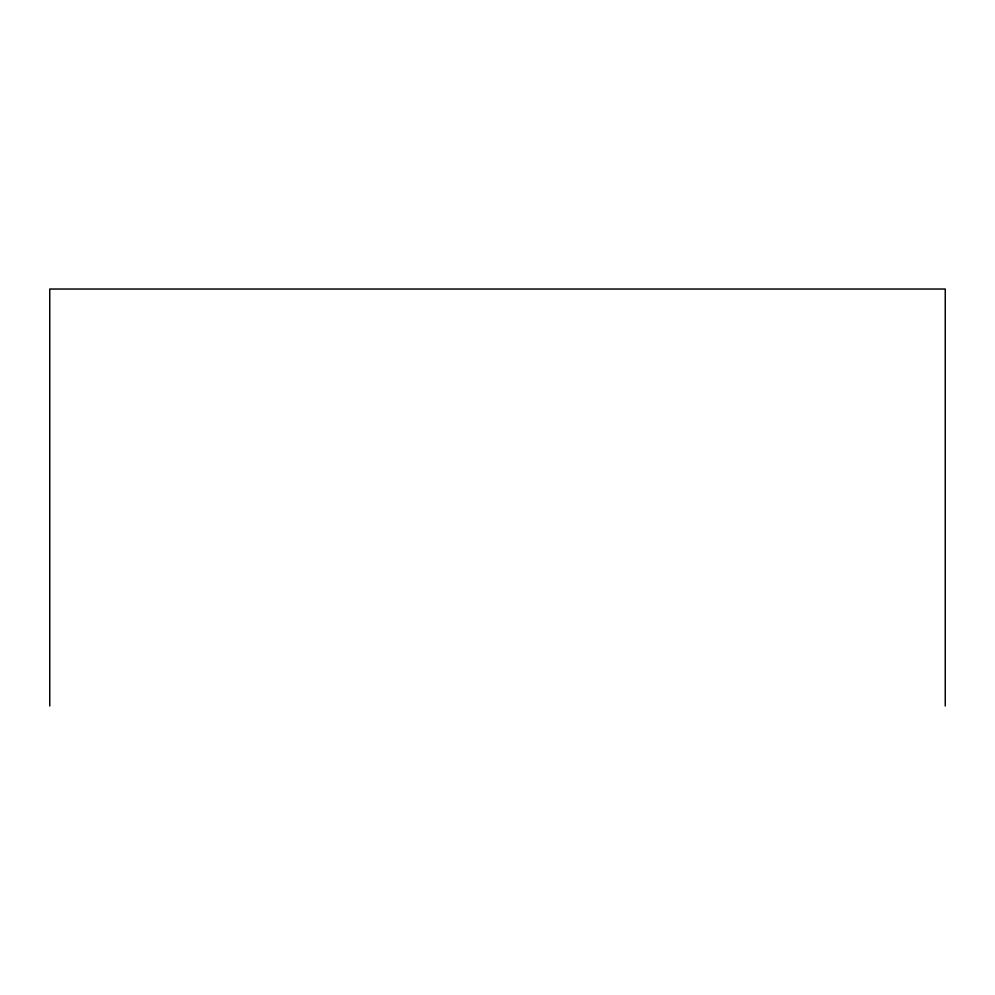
<?xml version="1.0" encoding="UTF-8"?>
<svg xmlns="http://www.w3.org/2000/svg" width="995" height="995" viewBox="0 0 995 995"><rect width="100%" height="100%" fill="white"/><g stroke="black" fill="none" stroke-linecap="round" stroke-linejoin="round"><path stroke-width="1.49" d="M945.25 705.965L945.25 289.035L49.75 289.035L49.75 705.965"/></g></svg>
